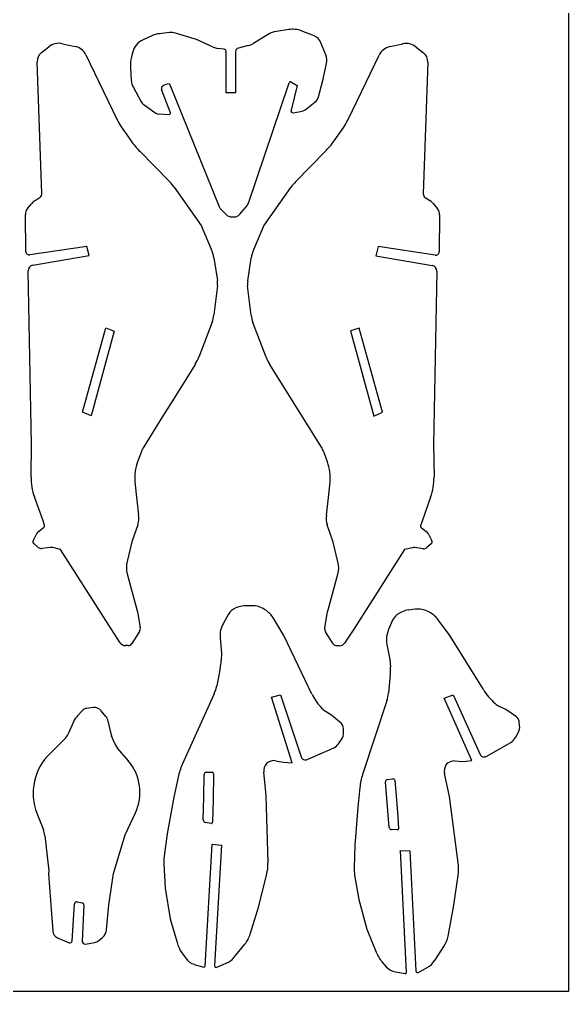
# Model space of a CAD drawing. Extents: x 0 to 10.2, y 0 to 8.
# Drawn here: x 7.18 to 10.18, y 0 to 5.3 of the extents above; entities that cross this region are included whole.
import ezdxf

# ---------------------------------------------------------------- set-up
doc = ezdxf.new("R2010")
doc.units = 0
doc.layers.add('WHITE', color=7, linetype='CONTINUOUS')

msp = doc.modelspace()

# ---------------------------------------------------------------- linework, layer by layer
at = {"layer": 'WHITE', "linetype": 'CONTINUOUS'}
for p, q in [((10.177, 8.0345), (10.177, 0)), ((7.9084, 5.2152), (7.8574, 5.1914)), ((8.0011, 5.2314), (7.9449, 5.225)), ((8.1361, 5.1972), (8.0342, 5.2285)), ((8.5411, 5.2216), (8.4594, 5.1723)), ((8.6529, 5.2476), (8.5846, 5.2372)), ((8.7902, 5.2129), (8.7196, 5.2407)), ((7.3041, 5.1219), (7.3435, 5.1532)), ((7.4183, 5.1706), (7.4878, 5.1555)), ((8.2404, 5.152), (8.1483, 5.1932)), ((8.3001, 5.1404), (8.2647, 5.1451)), ((8.4299, 5.1601), (8.3771, 5.1468)), ((8.854, 5.1092), (8.8273, 5.1758)), ((9.2033, 5.1544), (9.2729, 5.1694)), ((9.347, 5.152), (9.3864, 5.1207)), ((7.5463, 5.1092), (7.6158, 4.9632)), ((7.8018, 5.1254), (7.7949, 5.0993)), ((8.3099, 4.9017), (8.3099, 5.1289)), ((8.3615, 5.1265), (8.3615, 4.9017)), ((9.0747, 4.9614), (9.1442, 5.1074)), ((7.3059, 4.3531), (7.281, 5.0715)), ((7.7891, 5.0396), (7.7937, 4.9713)), ((8.8372, 4.9695), (8.8574, 5.0628)), ((9.4096, 5.0703), (9.3853, 4.3519)), ((7.6158, 4.9632), (7.7167, 4.7546)), ((8.0017, 4.9516), (8.27, 4.2853)), ((8.4316, 4.3009), (8.6535, 4.9579)), ((8.6634, 4.962), (8.6983, 4.9428)), ((8.6983, 4.9428), (8.6645, 4.8073)), ((8.8139, 4.8809), (8.8372, 4.9695)), ((8.9739, 4.7534), (9.0747, 4.9614)), ((7.8053, 4.9307), (7.8453, 4.8571)), ((8.0069, 4.794), (7.9588, 4.9214)), ((8.3615, 4.9017), (8.3099, 4.9017)), ((7.8632, 4.8368), (7.9218, 4.7951)), ((8.7491, 4.8154), (8.7943, 4.8513)), ((7.9426, 4.7876), (8, 4.7847)), ((8.6761, 4.794), (8.7161, 4.8009)), ((7.7387, 4.7169), (7.7914, 4.6416)), ((8.8992, 4.6404), (8.9519, 4.7152)), ((7.8401, 4.5837), (8.0017, 4.4185)), ((8.6894, 4.4174), (8.8511, 4.5825)), ((8.0278, 4.3878), (8.1744, 4.1781)), ((8.5162, 4.1769), (8.6634, 4.3861)), ((7.2277, 4.2708), (7.2514, 4.2992)), ((7.27, 4.316), (7.296, 4.3328)), ((9.3951, 4.3316), (9.4206, 4.3148)), ((9.4391, 4.298), (9.4629, 4.2696)), ((8.2804, 4.2691), (8.3128, 4.2366)), ((8.3847, 4.2401), (8.4206, 4.2812)), ((7.219, 4.0367), (7.2161, 4.2384)), ((8.3389, 4.2262), (8.354, 4.2256)), ((9.4745, 4.2366), (9.4716, 4.0356)), ((8.1744, 4.1781), (8.2294, 4.0495)), ((8.4612, 4.0483), (8.5162, 4.1769)), ((7.5515, 4.0645), (7.241, 4.0182)), ((7.5631, 4.0147), (7.5515, 4.0645)), ((9.139, 4.0634), (9.1274, 4.0136)), ((9.4496, 4.017), (9.139, 4.0634)), ((7.2572, 3.9632), (7.5631, 4.0147)), ((8.2433, 4.0026), (8.263, 3.8786)), ((8.4281, 3.8774), (8.4473, 4.0008)), ((9.1274, 4.0136), (9.4333, 3.9614)), ((7.2497, 2.9857), (7.2317, 3.9313)), ((9.4588, 3.9301), (9.4409, 2.9846)), ((8.2636, 3.8508), (8.2439, 3.6914)), ((8.4467, 3.6903), (8.4276, 3.8496)), ((7.5272, 3.1613), (7.6541, 3.6207)), ((7.6541, 3.6207), (7.701, 3.6022)), ((8.2346, 3.6514), (8.1622, 3.4614)), ((8.5289, 3.4597), (8.4565, 3.6503)), ((9.0365, 3.6196), (8.9884, 3.6034)), ((9.1634, 3.1601), (9.0365, 3.6196)), ((7.701, 3.6022), (7.5741, 3.1404)), ((8.9884, 3.6034), (9.1164, 3.1393)), ((8.1419, 3.4214), (8.0174, 3.2227)), ((8.7277, 3.1352), (8.5486, 3.4203)), ((8.0174, 3.2227), (7.9629, 3.1364)), ((7.5741, 3.1404), (7.5272, 3.1613)), ((7.9629, 3.1364), (7.8615, 2.9718)), ((8.8296, 2.9701), (8.7277, 3.1352)), ((9.1164, 3.1393), (9.1634, 3.1601)), ((7.2474, 2.8079), (7.2497, 2.9857)), ((9.4409, 2.9846), (9.4438, 2.8067)), ((7.8488, 2.9458), (7.8279, 2.8902)), ((8.8627, 2.889), (8.8424, 2.9446)), ((7.8134, 2.7801), (7.8233, 2.6798)), ((8.8673, 2.6787), (8.8771, 2.7789)), ((7.3123, 2.5674), (7.2653, 2.6978)), ((7.8233, 2.6798), (7.8325, 2.5999)), ((8.858, 2.5987), (8.8673, 2.6787)), ((9.4252, 2.6966), (9.3783, 2.5663)), ((7.3204, 2.5425), (7.3123, 2.5674)), ((7.8291, 2.5466), (7.7972, 2.4533)), ((8.8939, 2.4521), (8.8615, 2.5454)), ((9.3783, 2.5663), (9.3708, 2.5408)), ((7.2891, 2.5101), (7.3169, 2.5333)), ((9.3737, 2.5315), (9.4015, 2.5089)), ((7.2584, 2.4591), (7.2746, 2.4921)), ((7.2868, 2.4226), (7.2618, 2.4434)), ((7.7972, 2.4533), (7.7711, 2.3467)), ((8.92, 2.345), (8.8939, 2.4521)), ((9.4287, 2.4417), (9.4038, 2.4214)), ((9.416, 2.491), (9.4322, 2.4579)), ((7.3528, 2.4226), (7.3053, 2.4174)), ((7.4084, 2.4122), (7.3656, 2.422)), ((7.6836, 1.9782), (7.4084, 2.4122)), ((9.2821, 2.411), (9.0069, 1.9771)), ((9.3256, 2.4209), (9.2821, 2.411)), ((9.3853, 2.4156), (9.3383, 2.4214)), ((7.7717, 2.2778), (7.8233, 2.0837)), ((8.8673, 2.0825), (8.9194, 2.276)), ((7.8233, 2.0837), (7.8273, 2.0721)), ((7.8273, 2.0721), (7.8424, 1.9863)), ((8.3795, 2.0981), (8.3632, 2.0924)), ((8.4501, 2.1045), (8.4154, 2.1045)), ((8.5324, 2.0761), (8.5197, 2.0848)), ((8.8482, 1.9852), (8.8638, 2.0709)), ((8.8638, 2.0709), (8.8673, 2.0825)), ((9.2705, 2.0715), (9.2549, 2.064)), ((9.3401, 2.0854), (9.3053, 2.0813)), ((9.4247, 2.0657), (9.4113, 2.0732)), ((8.3227, 2.0582), (8.2955, 2.0101)), ((8.6245, 1.9417), (8.5707, 2.0327)), ((9.2178, 2.0257), (9.1964, 1.9747)), ((9.5301, 1.9417), (9.467, 2.0269)), ((7.7335, 1.9029), (7.6836, 1.9782)), ((7.8383, 1.9643), (7.7966, 1.8983)), ((8.8945, 1.8971), (8.8522, 1.9626)), ((9.0069, 1.9771), (8.9565, 1.9012)), ((8.2781, 1.9295), (8.285, 1.8467)), ((8.7786, 1.6219), (8.6245, 1.9417)), ((9.7126, 1.6468), (9.5301, 1.9417)), ((7.7763, 1.8873), (7.7618, 1.8873)), ((8.9287, 1.8861), (8.9142, 1.8861)), ((9.1871, 1.893), (9.2028, 1.8114)), ((8.285, 1.8467), (8.2839, 1.8067)), ((9.2028, 1.8114), (9.2057, 1.7714)), ((8.2786, 1.7633), (8.2595, 1.6671)), ((9.2051, 1.7279), (9.1958, 1.63)), ((8.245, 1.6236), (8.0712, 1.2384)), ((8.5579, 1.6057), (8.6072, 1.619)), ((8.6709, 1.2476), (8.5579, 1.6057)), ((8.6072, 1.619), (8.7196, 1.2801)), ((9.4994, 1.6005), (9.5475, 1.619)), ((9.6505, 1.2596), (9.4994, 1.6005)), ((9.5475, 1.619), (9.6946, 1.294)), ((7.5857, 1.5489), (7.5504, 1.5448)), ((8.836, 1.5414), (8.8244, 1.5547)), ((9.186, 1.586), (9.0544, 1.1839)), ((9.7833, 1.5657), (9.7758, 1.5727)), ((9.836, 1.5379), (9.8007, 1.5547)), ((9.8928, 1.4979), (9.836, 1.5379)), ((7.5255, 1.5321), (7.5006, 1.5049)), ((7.6552, 1.5008), (7.6292, 1.5315)), ((8.8858, 1.5078), (8.8522, 1.528)), ((8.9386, 1.462), (8.8858, 1.5078)), ((7.4785, 1.4707), (7.4496, 1.4052)), ((7.6831, 1.4064), (7.6674, 1.4759)), ((8.9507, 1.4133), (8.9501, 1.4371)), ((9.9102, 1.4504), (9.9073, 1.4742)), ((7.6993, 1.3612), (7.6865, 1.3948)), ((9.8881, 1.3861), (9.9026, 1.4122)), ((7.4281, 1.3745), (7.3505, 1.2992)), ((7.7775, 1.2586), (7.7184, 1.3282)), ((8.7526, 1.2656), (8.8934, 1.3276)), ((8.9223, 1.3513), (8.9391, 1.3757)), ((9.7288, 1.283), (9.8621, 1.3589)), ((8.5799, 1.2592), (8.624, 1.2511)), ((8.624, 1.2511), (8.6709, 1.2476)), ((9.5579, 1.2581), (9.6025, 1.2546)), ((9.6025, 1.2546), (9.6505, 1.2596)), ((8.0492, 1.17), (8.0255, 1.0599)), ((8.1888, 1.0605), (8.1912, 1.185)), ((8.2022, 1.1961), (8.234, 1.1966)), ((8.2422, 1.1885), (8.2393, 1.0454)), ((8.5295, 1.0698), (8.5156, 1.1966)), ((9.5278, 1.0645), (9.5006, 1.1897)), ((9.0394, 1.1138), (9.0278, 1.0049)), ((9.1999, 0.8954), (9.179, 1.1439)), ((9.1888, 1.1561), (9.2201, 1.1601)), ((9.2294, 1.1526), (9.2404, 1.0222)), ((8.5342, 0.8849), (8.5295, 1.0698)), ((9.5753, 0.7024), (9.5278, 1.0645)), ((8.0255, 1.0599), (7.9895, 0.86)), ((8.186, 0.9359), (8.1888, 1.0605)), ((8.2393, 1.0454), (8.2358, 0.9238)), ((9.2404, 1.0222), (9.2456, 0.955)), ((7.2792, 0.973), (7.3146, 0.8826)), ((7.7601, 0.8554), (7.8163, 0.9753)), ((9.0278, 1.0049), (9.0127, 0.7992)), ((9.2456, 0.955), (9.2508, 0.8884)), ((8.2282, 0.9174), (8.1964, 0.9226)), ((7.3221, 0.8508), (7.3279, 0.8027)), ((7.6964, 0.6445), (7.7601, 0.8554)), ((7.9895, 0.86), (7.9727, 0.7389)), ((8.5388, 0.7047), (8.5342, 0.8849)), ((9.2439, 0.8815), (9.2114, 0.8832)), ((7.3279, 0.8027), (7.3435, 0.659)), ((8.1958, 0.1387), (8.2335, 0.8044)), ((8.2335, 0.8044), (8.2844, 0.798)), ((8.2844, 0.798), (8.2474, 0.1422)), ((9.0127, 0.7992), (9.0081, 0.6769)), ((9.2931, 0.1039), (9.2613, 0.7691)), ((9.2613, 0.7691), (9.3128, 0.7685)), ((9.3128, 0.7685), (9.3447, 0.1126)), ((7.971, 0.6966), (7.9785, 0.5634)), ((7.3435, 0.659), (7.3424, 0.6422)), ((7.3424, 0.6422), (7.3586, 0.4238)), ((7.6715, 0.473), (7.6964, 0.6445)), ((8.489, 0.4655), (8.5313, 0.6358)), ((9.011, 0.6341), (9.033, 0.5025)), ((9.5504, 0.4597), (9.5747, 0.6329)), ((7.9785, 0.5634), (8.0063, 0.3959)), ((7.471, 0.276), (7.4837, 0.4788)), ((7.4977, 0.4886), (7.5255, 0.4834)), ((9.033, 0.5025), (9.0782, 0.3397)), ((7.5347, 0.4718), (7.526, 0.2754)), ((7.6587, 0.3368), (7.6715, 0.473)), ((8.442, 0.3125), (8.489, 0.4655)), ((9.5203, 0.3021), (9.5504, 0.4597)), ((7.3586, 0.4238), (7.365, 0.3311)), ((8.0063, 0.3959), (8.0434, 0.2667)), ((9.0782, 0.3397), (9.1286, 0.2146)), ((7.3916, 0.2934), (7.4548, 0.2661)), ((7.5434, 0.2592), (7.5933, 0.2679)), ((7.6164, 0.2783), (7.6367, 0.2952)), ((8.3551, 0.1879), (8.4125, 0.2581)), ((9.4473, 0.1694), (9.4971, 0.2453)), ((8.0689, 0.2117), (8.0904, 0.1816)), ((9.1599, 0.163), (9.1836, 0.1352)), ((8.1367, 0.1485), (8.1883, 0.1335)), ((8.2607, 0.1324), (8.3111, 0.1543)), ((9.234, 0.1068), (9.2868, 0.0976)), ((9.3592, 0.1045), (9.4067, 0.1317)), ((10.177, 0), (0, 0))]:
    msp.add_line(p, q, dxfattribs=at)
for centre, radius, start, end in [((7.9582, 5.1033), 0.1224, 96.2204, 113.9819), ((8.0106, 5.1497), 0.0823, 73.3668, 96.6046), ((8.1108, 5.1009), 0.0996, 67.8826, 75.2677), ((8.6028, 5.1184), 0.1202, 98.7315, 120.8788), ((8.6733, 5.1204), 0.1288, 68.9702, 99.1155), ((8.7659, 5.1515), 0.0661, 21.6149, 68.3858), ((7.399, 5.0841), 0.0886, 77.4182, 128.7594), ((7.4693, 5.072), 0.0855, 25.7387, 77.4972), ((7.8991, 5.0999), 0.1006, 114.4837, 165.3141), ((8.2761, 5.2308), 0.0864, 245.6374, 262.4712), ((8.3824, 5.1265), 0.021, 104.5733, 180), ((8.4041, 5.2646), 0.1076, 283.8343, 300.9159), ((9.2214, 5.071), 0.0853, 102.2031, 154.7405), ((9.2917, 5.083), 0.0884, 51.2933, 102.3258), ((7.3432, 5.0734), 0.0623, 128.8431, 181.7595), ((7.9732, 5.0519), 0.1845, 165.0998, 183.7987), ((8.2983, 5.129), 0.0116, 359.4271, 81.3804), ((8.7804, 5.0803), 0.079, 347.1753, 21.4031), ((9.3474, 5.0723), 0.0623, 358.2316, 51.1521), ((7.8934, 4.9778), 0.0999, 183.7588, 208.1406), ((7.9714, 4.9265), 0.0136, 120.0822, 201.8657), ((8.0048, 4.8846), 0.067, 92.6671, 126.869), ((8.6603, 4.9553), 0.00732, 65.6695, 159.1284), ((8.7601, 4.8954), 0.0557, 307.8219, 344.9531), ((7.8977, 4.8855), 0.0596, 208.3832, 234.6561), ((7.9452, 4.8274), 0.0399, 233.9793, 266.2518), ((8.0003, 4.7917), 0.00696, 267.1339, 19.3349), ((8.6742, 4.8041), 0.0103, 161.565, 280.4268), ((8.7039, 4.8734), 0.0734, 279.5367, 307.9544), ((7.939, 4.8593), 0.2458, 205.2198, 215.4026), ((8.7509, 4.8564), 0.2456, 324.9117, 335.2184), ((8.1744, 4.9139), 0.4699, 215.4145, 224.6503), ((8.515, 4.9104), 0.4695, 315.7099, 324.9078), ((7.8265, 4.2433), 0.2479, 35.6778, 45.0001), ((8.8667, 4.2436), 0.2483, 135.5674, 144.9752), ((7.2827, 4.3518), 0.0232, 305.0399, 3.148), ((9.4084, 4.3506), 0.0232, 176.852, 234.9601), ((7.3179, 4.2444), 0.0861, 123.8397, 140.5399), ((8.3762, 4.319), 0.0583, 319.6483, 341.9568), ((9.3724, 4.2431), 0.0864, 39.4932, 56.1397), ((7.2659, 4.2389), 0.0498, 140.0988, 180.5939), ((8.3148, 4.3027), 0.0481, 201.1683, 224.3003), ((9.4247, 4.2377), 0.0498, 358.7324, 39.8989), ((8.3387, 4.2634), 0.0372, 226.0514, 270.3433), ((8.3536, 4.2662), 0.0406, 270.5093, 319.9967), ((7.2381, 4.0371), 0.0191, 181.0416, 278.7203), ((8.0517, 3.9713), 0.1941, 9.257, 23.742), ((8.6389, 3.9705), 0.194, 156.359, 171.0159), ((9.4525, 4.0359), 0.0191, 261.2797, 358.9584), ((7.2628, 3.9325), 0.0312, 100.391, 182.2395), ((9.4277, 3.9308), 0.0311, 358.7488, 79.5972), ((8.1621, 3.8626), 0.1021, 353.367, 9.02), ((8.529, 3.8614), 0.1021, 170.9917, 186.6452), ((8.0756, 3.7094), 0.1693, 339.9834, 353.9088), ((8.6145, 3.7104), 0.1691, 186.8497, 200.8388), ((7.9515, 3.5432), 0.226, 327.4138, 338.7959), ((8.7397, 3.5405), 0.2257, 200.9668, 212.164), ((7.9884, 2.8937), 0.1491, 148.3599, 159.5331), ((8.7033, 2.891), 0.149, 21.0777, 32.0528), ((8.0565, 2.8024), 0.2448, 159.0044, 172.0559), ((8.6332, 2.8028), 0.2451, 354.412, 20.5893), ((8.0569, 2.8057), 0.2448, 172.8221, 186.0043), ((7.5602, 2.8024), 0.3129, 179.0002, 199.533), ((9.131, 2.8028), 0.3128, 340.1622, 0.7175), ((7.7276, 2.58), 0.1068, 341.7912, 10.7551), ((8.9624, 2.5788), 0.1062, 169.1864, 198.3065), ((7.3238, 2.4672), 0.0552, 129.0357, 153.1662), ((7.311, 2.5408), 0.00955, 308.1162, 10.4887), ((9.3801, 2.5386), 0.00958, 166.7201, 227.7041), ((9.3667, 2.4661), 0.0552, 26.8188, 50.9505), ((7.2701, 2.4535), 0.013, 154.3507, 230.6234), ((9.4207, 2.4519), 0.013, 308.098, 27.7109), ((7.3023, 2.4424), 0.0252, 231.731, 276.7483), ((7.3575, 2.3856), 0.0373, 77.5382, 97.2245), ((9.3336, 2.3844), 0.0373, 82.7755, 102.4618), ((9.3875, 2.4411), 0.0255, 264.9992, 309.7112), ((7.9073, 2.3134), 0.1402, 166.2567, 194.7195), ((8.7838, 2.3116), 0.1402, 345.2875, 13.7494), ((8.3891, 2.0205), 0.0764, 109.8086, 150.4221), ((8.4158, 1.9979), 0.1066, 90.2178, 109.9218), ((8.4509, 1.9746), 0.1299, 58.0328, 90.3323), ((8.4352, 1.952), 0.1577, 30.7728, 51.9226), ((9.3166, 1.9753), 0.1067, 96.07, 115.5685), ((9.3548, 1.9567), 0.1296, 64.1224, 96.5212), ((9.2874, 1.9954), 0.0759, 115.3421, 156.4205), ((9.3409, 1.932), 0.1577, 36.9666, 57.9389), ((7.8119, 1.9805), 0.031, 328.4478, 10.7641), ((8.4156, 1.942), 0.1381, 150.4548, 185.177), ((8.8781, 1.9789), 0.0306, 168.1114, 212.2401), ((9.3226, 1.919), 0.138, 156.1964, 190.8558), ((7.762, 1.9211), 0.0339, 212.5774, 269.7066), ((7.7766, 1.911), 0.0238, 269.441, 327.5502), ((8.9146, 1.9098), 0.0238, 212.4503, 269.1628), ((8.9283, 1.92), 0.0339, 270.6878, 326.2835), ((8.0168, 1.8167), 0.2673, 348.4587, 357.851), ((8.9386, 1.7532), 0.2677, 354.5855, 3.8966), ((8.072, 1.7054), 0.1914, 334.6992, 348.4417), ((9.9968, 1.8248), 0.3353, 212.065, 228.7679), ((9.032, 1.7452), 0.2817, 205.9644, 222.5582), ((9.0054, 1.6495), 0.1914, 340.6274, 354.1633), ((7.5547, 1.5057), 0.0394, 96.2962, 137.8926), ((7.5912, 1.4996), 0.0496, 40.0422, 96.3542), ((8.889, 1.5893), 0.0714, 222.1392, 239.044), ((9.8298, 1.6198), 0.0713, 229.3485, 245.9332), ((7.597, 1.4185), 0.1295, 138.1749, 156.2458), ((7.6111, 1.4638), 0.0576, 12.0787, 39.9383), ((9.8737, 1.47), 0.0339, 7.1156, 55.6293), ((8.9165, 1.4366), 0.0336, 0.8154, 49.0731), ((9.8474, 1.4429), 0.0633, 330.9151, 6.7992), ((7.359, 1.4456), 0.0992, 314.1951, 335.9662), ((7.7607, 1.4232), 0.0794, 192.2115, 200.9477), ((8.8871, 1.4123), 0.0636, 324.8626, 0.9391), ((9.8267, 1.4188), 0.0696, 300.5377, 331.9837), ((7.8052, 1.4005), 0.113, 200.3499, 219.798), ((8.8654, 1.3913), 0.0696, 293.7249, 324.9724), ((7.5601, 1.082), 0.3018, 133.9889, 167.6073), ((8.7427, 1.2879), 0.0244, 198.6395, 293.9966), ((9.7169, 1.3045), 0.0246, 205.3573, 298.9753), ((7.5767, 1.0868), 0.2642, 335.0425, 40.561), ((8.3843, 1.0998), 0.3423, 156.1292, 168.1728), ((8.5764, 1.203), 0.0612, 138.4562, 185.9806), ((8.5704, 1.2039), 0.0561, 80.1804, 134.991), ((9.5602, 1.2025), 0.061, 144.7406, 192.1632), ((9.5536, 1.2022), 0.056, 85.6244, 140.5573), ((8.2022, 1.185), 0.011, 90, 180), ((8.234, 1.1885), 0.00811, 0.0008, 90), ((9.3797, 1.0773), 0.3423, 161.8626, 173.888), ((7.5603, 1.0829), 0.3018, 167.7841, 201.3637), ((9.19, 1.1451), 0.0111, 96.014, 186.0087), ((9.2212, 1.152), 0.00819, 4.0573, 97.7268), ((8.1989, 0.9353), 0.0129, 177.1994, 258.8932), ((8.2294, 0.9236), 0.00637, 259.4996, 1.0417), ((7.1974, 0.8381), 0.1253, 5.7844, 20.7981), ((9.2126, 0.8959), 0.0128, 182.4143, 264.7929), ((9.2445, 0.8878), 0.0064, 264.8098, 5.1994), ((8.1877, 0.7088), 0.217, 172.0213, 183.2138), ((8.2755, 0.6986), 0.2633, 346.2022, 1.3363), ((9.314, 0.6698), 0.2633, 351.9347, 7.1104), ((9.2248, 0.67), 0.2168, 178.1774, 189.553), ((7.4949, 0.4777), 0.0112, 75.9637, 174.6717), ((7.5231, 0.4721), 0.0116, 358.8541, 78.4628), ((7.409, 0.3339), 0.0441, 183.764, 246.8015), ((7.5973, 0.3426), 0.0617, 309.6677, 354.6107), ((7.4594, 0.2768), 0.0116, 246.3875, 356.2781), ((7.5413, 0.2744), 0.0153, 176.133, 277.8172), ((7.5858, 0.3154), 0.0481, 278.9121, 309.5459), ((8.2211, 0.3156), 0.1843, 195.3798, 214.3234), ((8.2825, 0.3638), 0.1676, 320.8638, 342.1663), ((9.3562, 0.3359), 0.1675, 327.2444, 348.3441), ((9.2997, 0.2831), 0.1843, 201.8315, 220.6659), ((8.1602, 0.2306), 0.0854, 215.0493, 254.001), ((8.2643, 0.2613), 0.1168, 293.634, 321.066), ((9.3496, 0.2339), 0.117, 299.1984, 326.5588), ((8.1898, 0.1393), 0.00604, 255.5688, 353.9626), ((8.2572, 0.1416), 0.00987, 176.6333, 290.5587), ((9.2483, 0.1911), 0.0854, 220.8205, 260.3974), ((9.3545, 0.1132), 0.00987, 183.4751, 298.0255), ((9.2872, 0.1035), 0.00593, 265.5155, 4.4845)]:
    msp.add_arc(centre, radius, start, end, dxfattribs=at)

doc.saveas('drawing.dxf')
